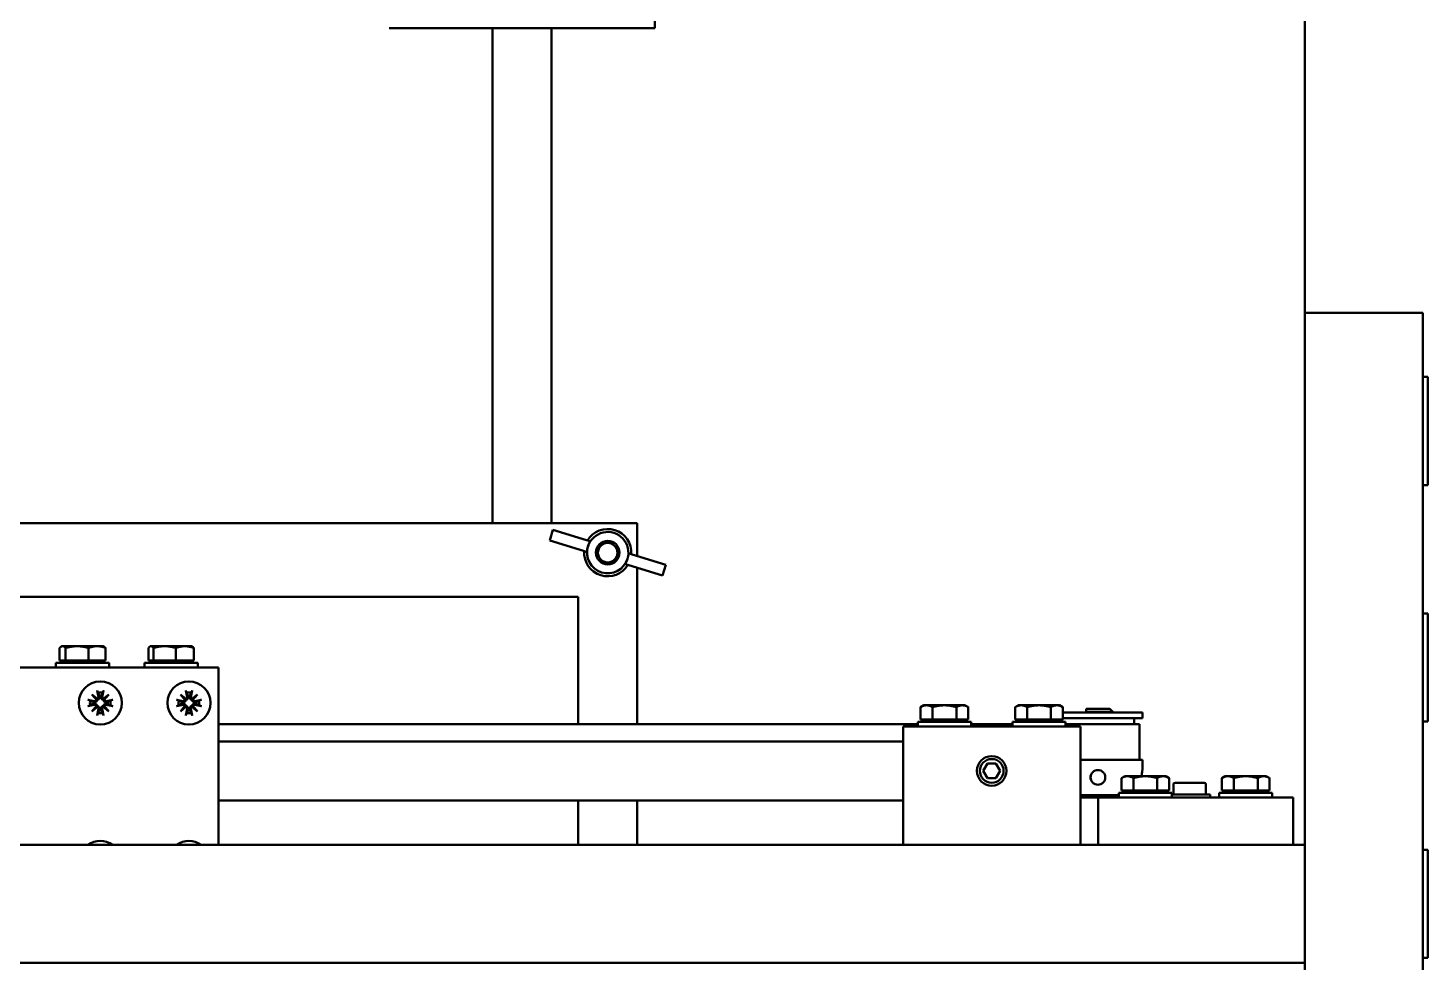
# Model space of a CAD drawing. Header units: millimetres. Extents: x -1328 to 2520, y -765 to 1782.
# Drawn here: x 625 to 862, y 607.6 to 765.8 of the extents above; entities that cross this region are included whole.
import ezdxf

# ---------------------------------------------------------------- set-up
doc = ezdxf.new("R2010")
doc.units = ezdxf.units.MM
doc.header["$LTSCALE"] = 6
doc.layers.add('Reference (ISO)', color=7, linetype='Continuous', lineweight=35)
doc.layers.add('Visible (ISO)', color=7, linetype='Continuous', lineweight=50)

msp = doc.modelspace()

# ---------------------------------------------------------------- linework, layer by layer
at = {"layer": 'Reference (ISO)'}
for p, q in [((841.18, 717.64), (841.18, 862.64)), ((841.18, 517.64), (841.18, 717.64)), ((841.18, 717.64), (861.18, 717.64)), ((861.18, 717.64), (861.18, 517.64)), ((862.03, 706.79), (861.18, 706.79)), ((862.03, 706.79), (862.03, 688.49)), ((862.03, 688.49), (861.18, 688.49)), ((862.03, 666.79), (861.18, 666.79)), ((862.03, 666.79), (862.03, 648.49)), ((862.03, 648.49), (861.18, 648.49)), ((421.18, 627.64), (841.18, 627.64)), ((841.18, 627.64), (841.18, 607.64)), ((862.03, 626.79), (861.18, 626.79)), ((862.03, 626.79), (862.03, 608.49)), ((862.03, 608.49), (861.18, 608.49))]:
    msp.add_line(p, q, dxfattribs=at)
at = {"layer": 'Visible (ISO)'}
for p, q in [((731.18, 795.83), (731.18, 765.83)), ((841.18, 717.64), (841.18, 789.01)), ((731.18, 765.83), (686.18, 765.83)), ((703.68, 682.07), (703.68, 765.83)), ((713.68, 682.07), (713.68, 765.83)), ((841.18, 517.64), (841.18, 717.64)), ((841.18, 717.64), (861.18, 717.64)), ((861.18, 717.64), (861.18, 517.64)), ((862.03, 706.79), (861.18, 706.79)), ((862.03, 706.79), (862.03, 688.49)), ((862.03, 688.49), (861.18, 688.49)), ((728.18, 682.07), (498.18, 682.07)), ((713.91, 680.94), (713.35, 679.12)), ((713.91, 680.94), (719.61, 679.17)), ((728.18, 676.51), (728.18, 682.07)), ((719.05, 677.36), (713.35, 679.12)), ((720.2, 678.99), (719.61, 679.17)), ((719.05, 677.36), (719.63, 677.17)), ((726.73, 676.96), (727.32, 676.77)), ((733.01, 675.01), (727.32, 676.77)), ((726.76, 674.96), (726.17, 675.14)), ((726.76, 674.96), (732.45, 673.19)), ((728.18, 648.04), (728.18, 674.52)), ((732.45, 673.19), (733.01, 675.01)), ((718.18, 669.57), (508.18, 669.57)), ((718.18, 648.04), (718.18, 669.57)), ((862.03, 666.79), (861.18, 666.79)), ((862.03, 666.79), (862.03, 648.49)), ((630.78, 661.24), (630.66, 661.17)), ((630.9, 661.24), (630.78, 661.24)), ((633.36, 661.24), (630.9, 661.24)), ((636.74, 661.24), (633.36, 661.24)), ((637.78, 661.24), (636.74, 661.24)), ((637.78, 661.24), (637.9, 661.17)), ((645.78, 661.24), (645.71, 661.2)), ((645.85, 661.24), (645.78, 661.24)), ((648.17, 661.24), (645.85, 661.24)), ((651.6, 661.24), (648.17, 661.24)), ((652.78, 661.24), (651.6, 661.24)), ((652.78, 661.24), (652.85, 661.2)), ((630.38, 658.84), (630.38, 660.93)), ((631.41, 658.84), (630.38, 658.84)), ((631.34, 658.84), (631.34, 658.44)), ((631.41, 658.84), (631.41, 660.93)), ((635.31, 658.84), (631.41, 658.84)), ((635.31, 658.84), (635.31, 660.93)), ((638.18, 658.84), (635.31, 658.84)), ((637.22, 658.84), (637.22, 658.44)), ((638.18, 658.84), (638.18, 660.93)), ((645.45, 658.84), (645.45, 660.93)), ((646.26, 658.84), (645.45, 658.84)), ((646.26, 658.84), (646.26, 660.93)), ((650.09, 658.84), (646.26, 658.84)), ((646.34, 658.84), (646.34, 658.44)), ((650.09, 658.84), (650.09, 660.93)), ((653.11, 658.84), (650.09, 658.84)), ((652.22, 658.84), (652.22, 658.44)), ((653.11, 658.84), (653.11, 660.93)), ((591.28, 657.64), (657.28, 657.64)), ((638.78, 658.44), (629.78, 658.44)), ((629.78, 658.44), (629.78, 657.64)), ((638.78, 658.44), (638.78, 657.64)), ((653.78, 658.44), (644.78, 658.44)), ((644.78, 658.44), (644.78, 657.64)), ((653.78, 658.44), (653.78, 657.64)), ((657.28, 657.64), (657.28, 627.64)), ((635.17, 652.18), (636.3, 651.94)), ((635.83, 653.09), (636.78, 652.31)), ((635.83, 653.09), (636.6, 652.32)), ((636.61, 652.14), (635.83, 653.09)), ((636.6, 652.32), (636.77, 652.15)), ((636.74, 653.75), (636.98, 652.62)), ((637.82, 653.75), (637.58, 652.62)), ((637.78, 652.31), (638.73, 653.09)), ((637.96, 652.32), (637.79, 652.15)), ((638.73, 653.09), (637.95, 652.14)), ((638.73, 653.09), (637.96, 652.32)), ((639.39, 652.18), (638.26, 651.94)), ((650.17, 652.18), (651.3, 651.94)), ((650.83, 653.09), (651.78, 652.31)), ((650.83, 653.09), (651.6, 652.32)), ((651.61, 652.14), (650.83, 653.09)), ((651.6, 652.32), (651.77, 652.15)), ((651.74, 653.75), (651.98, 652.62)), ((652.82, 653.75), (652.58, 652.62)), ((652.78, 652.31), (653.73, 653.09)), ((652.96, 652.32), (652.79, 652.15)), ((653.73, 653.09), (652.95, 652.14)), ((653.73, 653.09), (652.96, 652.32)), ((654.39, 652.18), (653.26, 651.94)), ((635.17, 651.1), (636.3, 651.34)), ((635.83, 650.19), (636.61, 651.14)), ((636.78, 650.97), (635.83, 650.19)), ((635.83, 650.19), (636.6, 650.96)), ((636.6, 650.96), (636.77, 651.13)), ((636.74, 649.53), (636.98, 650.66)), ((637.82, 649.53), (637.58, 650.66)), ((638.73, 650.19), (637.78, 650.97)), ((637.96, 650.96), (637.79, 651.13)), ((637.95, 651.14), (638.73, 650.19)), ((638.73, 650.19), (637.96, 650.96)), ((639.39, 651.1), (638.26, 651.34)), ((650.17, 651.1), (651.3, 651.34)), ((650.83, 650.19), (651.61, 651.14)), ((651.78, 650.97), (650.83, 650.19)), ((650.83, 650.19), (651.6, 650.96)), ((651.6, 650.96), (651.77, 651.13)), ((651.74, 649.53), (651.98, 650.66)), ((652.82, 649.53), (652.58, 650.66)), ((653.73, 650.19), (652.78, 650.97)), ((652.96, 650.96), (652.79, 651.13)), ((652.95, 651.14), (653.73, 650.19)), ((653.73, 650.19), (652.96, 650.96)), ((654.39, 651.1), (653.26, 651.34)), ((776.68, 651.24), (776.14, 650.93)), ((776.14, 648.84), (776.14, 650.93)), ((777.15, 651.24), (776.68, 651.24)), ((780.18, 651.24), (777.15, 651.24)), ((778.16, 648.84), (778.16, 650.93)), ((783.21, 651.24), (780.18, 651.24)), ((782.2, 648.84), (782.2, 650.93)), ((783.68, 651.24), (783.21, 651.24)), ((783.68, 651.24), (784.22, 650.93)), ((784.22, 648.84), (784.22, 650.93)), ((792.68, 651.24), (792.14, 650.93)), ((792.14, 648.84), (792.14, 650.93)), ((793.15, 651.24), (792.68, 651.24)), ((796.18, 651.24), (793.15, 651.24)), ((794.16, 648.84), (794.16, 650.93)), ((799.21, 651.24), (796.18, 651.24)), ((798.2, 648.84), (798.2, 650.93)), ((799.68, 651.24), (799.21, 651.24)), ((799.68, 651.24), (800.22, 650.93)), ((800.22, 648.84), (800.22, 650.93)), ((813.68, 650.04), (800.22, 650.04)), ((804.18, 650.64), (808.18, 650.64)), ((804.18, 650.64), (804.18, 650.14)), ((804.18, 650.14), (808.68, 650.14)), ((804.18, 650.04), (804.18, 650.14)), ((808.18, 650.64), (808.68, 650.14)), ((808.68, 650.14), (808.68, 650.04)), ((813.68, 649.04), (813.68, 650.04)), ((657.28, 648.04), (775.68, 648.04)), ((803.18, 647.64), (773.18, 647.64)), ((773.18, 627.64), (773.18, 647.64)), ((784.68, 648.44), (775.68, 648.44)), ((775.68, 648.44), (775.68, 647.64)), ((778.16, 648.84), (776.14, 648.84)), ((777.23, 648.84), (777.23, 648.44)), ((782.2, 648.84), (778.16, 648.84)), ((784.22, 648.84), (782.2, 648.84)), ((783.13, 648.84), (783.13, 648.44)), ((784.68, 648.44), (784.68, 647.64)), ((784.68, 648.04), (791.68, 648.04)), ((800.68, 648.44), (791.68, 648.44)), ((791.68, 648.44), (791.68, 647.64)), ((794.16, 648.84), (792.14, 648.84)), ((793.23, 648.84), (793.23, 648.44)), ((798.2, 648.84), (794.16, 648.84)), ((800.22, 648.84), (798.2, 648.84)), ((799.13, 648.84), (799.13, 648.44)), ((800.08, 648.44), (800.08, 648.84)), ((813.68, 649.04), (800.22, 649.04)), ((800.68, 648.44), (800.68, 647.64)), ((800.68, 648.04), (806.18, 648.04)), ((803.18, 627.64), (803.18, 647.64)), ((813.18, 648.04), (806.18, 648.04)), ((812.28, 648.04), (812.28, 649.04)), ((813.18, 642.04), (813.18, 648.04)), ((862.03, 648.49), (861.18, 648.49)), ((657.28, 645.14), (773.18, 645.14)), ((786.74, 640.14), (787.46, 641.39)), ((787.46, 638.89), (786.74, 640.14)), ((787.46, 641.39), (788.9, 641.39)), ((788.9, 641.39), (789.63, 640.14)), ((789.63, 640.14), (788.9, 638.89)), ((803.49, 642.04), (803.18, 642.04)), ((813.68, 642.04), (803.49, 642.04)), ((813.68, 640.29), (813.68, 642.04)), ((788.9, 638.89), (787.46, 638.89)), ((810.68, 639.24), (810.14, 638.93)), ((810.14, 636.84), (810.14, 638.93)), ((811.15, 639.24), (810.68, 639.24)), ((814.18, 639.24), (811.15, 639.24)), ((812.16, 636.84), (812.16, 638.93)), ((817.21, 639.24), (814.18, 639.24)), ((816.2, 636.84), (816.2, 638.93)), ((817.68, 639.24), (817.21, 639.24)), ((817.68, 639.24), (818.22, 638.93)), ((818.22, 636.84), (818.22, 638.93)), ((818.93, 637.84), (818.93, 636.14)), ((819.23, 638.14), (824.13, 638.14)), ((824.43, 637.84), (824.43, 636.14)), ((827.68, 639.24), (827.14, 638.93)), ((827.14, 636.84), (827.14, 638.93)), ((828.15, 639.24), (827.68, 639.24)), ((831.18, 639.24), (828.15, 639.24)), ((829.16, 636.84), (829.16, 638.93)), ((834.21, 639.24), (831.18, 639.24)), ((833.2, 636.84), (833.2, 638.93)), ((834.68, 639.24), (834.21, 639.24)), ((834.68, 639.24), (835.22, 638.93)), ((835.22, 636.84), (835.22, 638.93)), ((657.28, 635.14), (773.18, 635.14)), ((718.18, 627.64), (718.18, 635.14)), ((728.18, 627.64), (728.18, 635.14)), ((809.68, 636.04), (803.18, 636.04)), ((806.18, 635.64), (803.18, 635.64)), ((804.18, 635.64), (804.18, 636.04)), ((806.18, 635.64), (806.18, 627.64)), ((806.18, 635.64), (839.18, 635.64)), ((808.68, 636.04), (808.68, 635.64)), ((818.68, 636.44), (809.68, 636.44)), ((809.68, 636.44), (809.68, 635.64)), ((812.16, 636.84), (810.14, 636.84)), ((811.24, 636.84), (811.24, 636.44)), ((816.2, 636.84), (812.16, 636.84)), ((818.22, 636.84), (816.2, 636.84)), ((817.12, 636.84), (817.12, 636.44)), ((818.68, 636.44), (818.68, 635.64)), ((818.68, 636.14), (825.18, 636.14)), ((825.18, 635.64), (825.18, 636.14)), ((835.68, 636.44), (826.68, 636.44)), ((826.68, 636.44), (826.68, 635.64)), ((829.16, 636.84), (827.14, 636.84)), ((828.24, 636.84), (828.24, 636.44)), ((833.2, 636.84), (829.16, 636.84)), ((835.22, 636.84), (833.2, 636.84)), ((834.12, 636.84), (834.12, 636.44)), ((835.68, 636.44), (835.68, 635.64)), ((839.18, 635.64), (839.18, 627.64)), ((421.18, 627.64), (841.18, 627.64)), ((841.18, 627.64), (841.18, 607.64)), ((862.03, 626.79), (861.18, 626.79)), ((862.03, 626.79), (862.03, 608.49)), ((841.18, 607.64), (421.18, 607.64)), ((862.03, 608.49), (861.18, 608.49))]:
    msp.add_line(p, q, dxfattribs=at)
for centre, radius in [((723.18, 677.07), 2), ((723.18, 677.07), 1.65), ((637.28, 651.64), 3.65), ((652.28, 651.64), 3.65), ((788.18, 640.14), 2.5), ((788.18, 640.14), 2.01)]:
    msp.add_circle(centre, radius, dxfattribs=at)
for centre, radius, start, end in [((723.18, 677.07), 4, 356.4833, 149.0052), ((723.18, 677.07), 3.5, 342.7442, 162.7442), ((723.18, 677.07), 3.5, 162.7442, 342.7442), ((723.18, 677.07), 4, 176.4833, 329.0052), ((637.28, 651.64), 1.75, 166.2916, 193.7084), ((637.28, 651.64), 1.3, 169.7707, 190.2293), ((636.35, 652.2), 0.26, 258.0665, 347.8988), ((636.72, 652.57), 0.26, 282.1012, 11.9335), ((637.28, 651.64), 1.75, 76.2916, 103.7084), ((637.28, 651.64), 1.3, 79.7707, 100.2293), ((637.84, 652.57), 0.26, 168.0665, 257.8988), ((638.21, 652.2), 0.26, 192.1012, 281.9335), ((637.28, 651.64), 1.3, 349.7707, 10.2293), ((637.28, 651.64), 1.75, 346.2916, 13.7084), ((652.28, 651.64), 1.75, 166.2916, 193.7084), ((652.28, 651.64), 1.3, 169.7707, 190.2293), ((651.35, 652.2), 0.26, 258.0665, 347.8988), ((651.72, 652.57), 0.26, 282.1012, 11.9335), ((652.28, 651.64), 1.75, 76.2916, 103.7084), ((652.28, 651.64), 1.3, 79.7707, 100.2293), ((652.84, 652.57), 0.26, 168.0665, 257.8988), ((653.21, 652.2), 0.26, 192.1012, 281.9335), ((652.28, 651.64), 1.3, 349.7707, 10.2293), ((652.28, 651.64), 1.75, 346.2916, 13.7084), ((636.35, 651.08), 0.26, 12.1012, 101.9335), ((636.72, 650.71), 0.26, 348.0665, 77.8988), ((637.28, 651.64), 1.75, 256.2916, 283.7084), ((637.28, 651.64), 1.3, 259.7707, 280.2293), ((637.84, 650.71), 0.26, 102.1012, 191.9335), ((638.21, 651.08), 0.26, 78.0665, 167.8988), ((651.35, 651.08), 0.26, 12.1012, 101.9335), ((651.72, 650.71), 0.26, 348.0665, 77.8988), ((652.28, 651.64), 1.75, 256.2916, 283.7084), ((652.28, 651.64), 1.3, 259.7707, 280.2293), ((652.84, 650.71), 0.26, 102.1012, 191.9335), ((653.21, 651.08), 0.26, 78.0665, 167.8988), ((819.23, 637.84), 0.3, 90, 180), ((824.13, 637.84), 0.3, 0, 90), ((637.28, 624.64), 3.65, 55.2772, 124.7228), ((652.28, 624.64), 3.65, 55.2772, 124.7228)]:
    msp.add_arc(centre, radius, start, end, dxfattribs=at)
for centre, major_axis, ratio, start_param, end_param in [((730.35, 674.84), (10.51, -3.27), 0.731283, 3.141593, 3.259872), ((730.35, 674.84), (10.51, -3.27), 0.731283, 3.023313, 3.141593), ((716.01, 679.29), (10.51, -3.27), 0.731283, 6.164906, 6.283185), ((716.01, 679.29), (10.51, -3.27), 0.731283, 0, 0.118279), ((636.7, 652.54), (0.153, 0.186), 0.988452, 3.427323, 4.166138), ((636.38, 652.22), (0.186, 0.153), 0.988452, 5.25864, 5.997455), ((637.86, 652.54), (0.153, -0.186), 0.988452, 5.25864, 5.997455), ((638.18, 652.22), (0.186, -0.153), 0.988452, 3.427323, 4.166138), ((651.7, 652.54), (0.153, 0.186), 0.988452, 3.427323, 4.166138), ((651.38, 652.22), (0.186, 0.153), 0.988452, 5.25864, 5.997455), ((652.86, 652.54), (0.153, -0.186), 0.988452, 5.25864, 5.997455), ((653.18, 652.22), (0.186, -0.153), 0.988452, 3.427323, 4.166138), ((636.38, 651.06), (-0.186, 0.153), 0.988452, 3.427323, 4.166138), ((636.7, 650.74), (-0.153, 0.186), 0.988452, 5.25864, 5.997455), ((637.86, 650.74), (-0.153, -0.186), 0.988452, 3.427323, 4.166138), ((638.18, 651.06), (-0.186, -0.153), 0.988452, 5.25864, 5.997455), ((651.38, 651.06), (-0.186, 0.153), 0.988452, 3.427323, 4.166138), ((651.7, 650.74), (-0.153, 0.186), 0.988452, 5.25864, 5.997455), ((652.86, 650.74), (-0.153, -0.186), 0.988452, 3.427323, 4.166138), ((653.18, 651.06), (-0.186, -0.153), 0.988452, 5.25864, 5.997455)]:
    msp.add_ellipse(centre, major_axis=major_axis, ratio=ratio, start_param=start_param, end_param=end_param, dxfattribs=at)
for points, weights in [([(630.9, 661.24), (630.66, 661.24), (630.38, 660.93)], [1, 1.0379548493, 1]), ([(631.41, 660.93), (631.13, 661.24), (630.9, 661.24)], [1, 1.0379548493, 1]), ([(633.36, 661.24), (632.46, 661.24), (631.41, 660.93)], [1, 1.0379548493, 1]), ([(635.31, 660.93), (634.26, 661.24), (633.36, 661.24)], [1, 1.0379548493, 1]), ([(636.74, 661.24), (636.08, 661.24), (635.31, 660.93)], [1, 1.0379548493, 1]), ([(638.18, 660.93), (637.41, 661.24), (636.74, 661.24)], [1, 1.0379548493, 1]), ([(645.85, 661.24), (645.66, 661.24), (645.45, 660.93)], [1, 1.0379548493, 1]), ([(646.26, 660.93), (646.04, 661.24), (645.85, 661.24)], [1, 1.0379548493, 1]), ([(648.17, 661.24), (647.28, 661.24), (646.26, 660.93)], [1, 1.0379548493, 1]), ([(650.09, 660.93), (649.06, 661.24), (648.17, 661.24)], [1, 1.0379548493, 1]), ([(651.6, 661.24), (650.9, 661.24), (650.09, 660.93)], [1, 1.0379548493, 1]), ([(653.11, 660.93), (652.3, 661.24), (651.6, 661.24)], [1, 1.0379548493, 1]), ([(637.9, 661.17), (638.03, 661.1), (638.18, 660.93)], [1.01892619809, 1.01996340037, 1]), ([(652.85, 661.2), (652.98, 661.13), (653.11, 660.93)], [1.01767768689, 1.02394387966, 1]), ([(635.51, 652.07), (635.43, 652.1), (635.35, 652.13)], [1.00963225371, 1.00721437006, 1.00292654222]), ([(636, 651.87), (635.82, 651.94), (635.58, 652.04)], [1, 1.01671079445, 1.01153440287]), ([(636.27, 651.8), (636.15, 651.83), (636, 651.87)], [1.24422028802, 1.12336464918, 1]), ([(636.79, 653.57), (636.82, 653.49), (636.85, 653.41)], [1.00292654222, 1.00721437006, 1.00963225371]), ([(636.88, 653.34), (636.98, 653.1), (637.05, 652.92)], [1.0115344029, 1.01671079441, 1]), ([(637.05, 652.92), (637.09, 652.77), (637.12, 652.65)], [1, 1.12336464918, 1.24422028802]), ([(637.44, 652.65), (637.47, 652.77), (637.51, 652.92)], [1.24422028802, 1.12336464918, 1]), ([(637.51, 652.92), (637.58, 653.1), (637.68, 653.34)], [1, 1.01671079441, 1.0115344029]), ([(637.71, 653.41), (637.74, 653.49), (637.77, 653.57)], [1.00963225371, 1.00721437006, 1.00292654222]), ([(638.56, 651.87), (638.41, 651.83), (638.29, 651.8)], [1, 1.12336464918, 1.24422028802]), ([(638.98, 652.04), (638.74, 651.94), (638.56, 651.87)], [1.01153440287, 1.01671079445, 1]), ([(639.21, 652.13), (639.13, 652.1), (639.05, 652.07)], [1.00292654222, 1.00721437006, 1.00963225371]), ([(650.51, 652.07), (650.43, 652.1), (650.35, 652.13)], [1.00963225371, 1.00721437006, 1.00292654222]), ([(651, 651.87), (650.82, 651.94), (650.58, 652.04)], [1, 1.01671079445, 1.01153440287]), ([(651.27, 651.8), (651.15, 651.83), (651, 651.87)], [1.24422028802, 1.12336464918, 1]), ([(651.79, 653.57), (651.82, 653.49), (651.85, 653.41)], [1.00292654222, 1.00721437006, 1.00963225371]), ([(651.88, 653.34), (651.98, 653.1), (652.05, 652.92)], [1.0115344029, 1.01671079441, 1]), ([(652.05, 652.92), (652.09, 652.77), (652.12, 652.65)], [1, 1.12336464918, 1.24422028802]), ([(652.44, 652.65), (652.47, 652.77), (652.51, 652.92)], [1.24422028802, 1.12336464918, 1]), ([(652.51, 652.92), (652.58, 653.1), (652.68, 653.34)], [1, 1.01671079441, 1.0115344029]), ([(652.71, 653.41), (652.74, 653.49), (652.77, 653.57)], [1.00963225371, 1.00721437006, 1.00292654222]), ([(653.56, 651.87), (653.41, 651.83), (653.29, 651.8)], [1, 1.12336464918, 1.24422028802]), ([(653.98, 652.04), (653.74, 651.94), (653.56, 651.87)], [1.01153440287, 1.01671079445, 1]), ([(654.21, 652.13), (654.13, 652.1), (654.05, 652.07)], [1.00292654222, 1.00721437006, 1.00963225371]), ([(635.35, 651.15), (635.43, 651.18), (635.51, 651.21)], [1.00292654222, 1.00721437006, 1.00963225371]), ([(635.58, 651.24), (635.82, 651.34), (636, 651.41)], [1.01153440286, 1.01671079448, 1]), ([(636, 651.41), (636.15, 651.45), (636.27, 651.48)], [1, 1.12336464918, 1.24422028802]), ([(636.85, 649.87), (636.82, 649.79), (636.79, 649.71)], [1.00963225372, 1.00721437006, 1.00292654222]), ([(637.05, 650.36), (636.98, 650.18), (636.88, 649.94)], [1, 1.01671079453, 1.01153440283]), ([(637.12, 650.63), (637.09, 650.51), (637.05, 650.36)], [1.24422028802, 1.12336464918, 1]), ([(637.51, 650.36), (637.47, 650.51), (637.44, 650.63)], [1, 1.12336464918, 1.24422028802]), ([(637.68, 649.94), (637.58, 650.18), (637.51, 650.36)], [1.01153440283, 1.01671079453, 1]), ([(637.77, 649.71), (637.74, 649.79), (637.71, 649.87)], [1.00292654222, 1.00721437006, 1.00963225371]), ([(638.29, 651.48), (638.41, 651.45), (638.56, 651.41)], [1.24422028802, 1.12336464918, 1]), ([(638.56, 651.41), (638.74, 651.34), (638.98, 651.24)], [1, 1.01671079448, 1.01153440286]), ([(639.05, 651.21), (639.13, 651.18), (639.21, 651.15)], [1.00963225371, 1.00721437006, 1.00292654222]), ([(650.35, 651.15), (650.43, 651.18), (650.51, 651.21)], [1.00292654222, 1.00721437006, 1.00963225371]), ([(650.58, 651.24), (650.82, 651.34), (651, 651.41)], [1.01153440286, 1.01671079448, 1]), ([(651, 651.41), (651.15, 651.45), (651.27, 651.48)], [1, 1.12336464918, 1.24422028802]), ([(651.85, 649.87), (651.82, 649.79), (651.79, 649.71)], [1.00963225372, 1.00721437006, 1.00292654222]), ([(652.05, 650.36), (651.98, 650.18), (651.88, 649.94)], [1, 1.01671079453, 1.01153440283]), ([(652.12, 650.63), (652.09, 650.51), (652.05, 650.36)], [1.24422028802, 1.12336464918, 1]), ([(652.51, 650.36), (652.47, 650.51), (652.44, 650.63)], [1, 1.12336464918, 1.24422028802]), ([(652.68, 649.94), (652.58, 650.18), (652.51, 650.36)], [1.01153440283, 1.01671079453, 1]), ([(652.77, 649.71), (652.74, 649.79), (652.71, 649.87)], [1.00292654222, 1.00721437006, 1.00963225371]), ([(653.29, 651.48), (653.41, 651.45), (653.56, 651.41)], [1.24422028802, 1.12336464918, 1]), ([(653.56, 651.41), (653.74, 651.34), (653.98, 651.24)], [1, 1.01671079448, 1.01153440286]), ([(654.05, 651.21), (654.13, 651.18), (654.21, 651.15)], [1.00963225371, 1.00721437006, 1.00292654222]), ([(777.15, 651.24), (776.68, 651.24), (776.14, 650.93)], [1, 1.0379548493, 1]), ([(778.16, 650.93), (777.62, 651.24), (777.15, 651.24)], [1, 1.0379548493, 1]), ([(780.18, 651.24), (779.24, 651.24), (778.16, 650.93)], [1, 1.0379548493, 1]), ([(782.2, 650.93), (781.12, 651.24), (780.18, 651.24)], [1, 1.0379548493, 1]), ([(783.21, 651.24), (782.74, 651.24), (782.2, 650.93)], [1, 1.0379548493, 1]), ([(784.22, 650.93), (783.68, 651.24), (783.21, 651.24)], [1, 1.0379548493, 1]), ([(793.15, 651.24), (792.68, 651.24), (792.14, 650.93)], [1, 1.0379548493, 1]), ([(794.16, 650.93), (793.62, 651.24), (793.15, 651.24)], [1, 1.0379548493, 1]), ([(796.18, 651.24), (795.24, 651.24), (794.16, 650.93)], [1, 1.0379548493, 1]), ([(798.2, 650.93), (797.12, 651.24), (796.18, 651.24)], [1, 1.0379548493, 1]), ([(799.21, 651.24), (798.74, 651.24), (798.2, 650.93)], [1, 1.0379548493, 1]), ([(800.22, 650.93), (799.68, 651.24), (799.21, 651.24)], [1, 1.0379548493, 1]), ([(811.15, 639.24), (810.68, 639.24), (810.14, 638.93)], [1, 1.0379548493, 1]), ([(812.16, 638.93), (811.62, 639.24), (811.15, 639.24)], [1, 1.0379548493, 1]), ([(814.18, 639.24), (813.24, 639.24), (812.16, 638.93)], [1, 1.0379548493, 1]), ([(816.2, 638.93), (815.12, 639.24), (814.18, 639.24)], [1, 1.0379548493, 1]), ([(817.21, 639.24), (816.74, 639.24), (816.2, 638.93)], [1, 1.0379548493, 1]), ([(818.22, 638.93), (817.68, 639.24), (817.21, 639.24)], [1, 1.0379548493, 1]), ([(828.15, 639.24), (827.68, 639.24), (827.14, 638.93)], [1, 1.0379548493, 1]), ([(829.16, 638.93), (828.62, 639.24), (828.15, 639.24)], [1, 1.0379548493, 1]), ([(831.18, 639.24), (830.24, 639.24), (829.16, 638.93)], [1, 1.0379548493, 1]), ([(833.2, 638.93), (832.12, 639.24), (831.18, 639.24)], [1, 1.0379548493, 1]), ([(834.21, 639.24), (833.74, 639.24), (833.2, 638.93)], [1, 1.0379548493, 1]), ([(835.22, 638.93), (834.68, 639.24), (834.21, 639.24)], [1, 1.0379548493, 1])]:
    msp.add_rational_spline(points, weights, degree=2, dxfattribs=at)
for points, knots in [([(635.17, 652.18), (635.2, 652.18), (635.23, 652.17), (635.27, 652.16), (635.3, 652.15), (635.33, 652.14), (635.34, 652.14), (635.35, 652.13)], [0.03061008, 0.03061008, 0.03061008, 0.03061008, 0.03823499, 0.03823499, 0.0458563, 0.0458563, 0.05210472, 0.05210472, 0.05210472, 0.05210472]), ([(636.77, 652.15), (636.77, 652.13), (636.77, 652.11), (636.75, 652.05), (636.74, 652.01), (636.7, 651.95), (636.67, 651.92), (636.61, 651.86), (636.58, 651.84), (636.51, 651.81), (636.47, 651.8), (636.39, 651.79), (636.35, 651.79), (636.31, 651.79), (636.3, 651.8), (636.28, 651.8), (636.27, 651.8)], [-0.06590291, -0.06590291, -0.06590291, -0.06590291, -0.0596617, -0.0596617, -0.04848472, -0.04848472, -0.03730774, -0.03730774, -0.02613076, -0.02613076, -0.01306538, -0.01306538, 0, 0, 0, 0.00449293, 0.00449293, 0.00449293, 0.00449293]), ([(636.79, 653.57), (636.78, 653.58), (636.78, 653.59), (636.77, 653.63), (636.76, 653.65), (636.75, 653.7), (636.74, 653.72), (636.74, 653.75)], [0.07019749, 0.07019749, 0.07019749, 0.07019749, 0.07644591, 0.07644591, 0.08406722, 0.08406722, 0.09169213, 0.09169213, 0.09169213, 0.09169213]), ([(637.12, 652.65), (637.12, 652.64), (637.13, 652.62), (637.13, 652.57), (637.13, 652.53), (637.12, 652.45), (637.11, 652.41), (637.08, 652.34), (637.06, 652.31), (637, 652.25), (636.97, 652.22), (636.91, 652.18), (636.87, 652.17), (636.81, 652.15), (636.79, 652.15), (636.77, 652.15)], [0.15793693, 0.15793693, 0.15793693, 0.15793693, 0.16242986, 0.16242986, 0.17549524, 0.17549524, 0.18856062, 0.18856062, 0.1997376, 0.1997376, 0.21091458, 0.21091458, 0.22209156, 0.22209156, 0.22833277, 0.22833277, 0.22833277, 0.22833277]), ([(637.79, 652.15), (637.77, 652.15), (637.75, 652.15), (637.69, 652.17), (637.65, 652.18), (637.59, 652.22), (637.56, 652.25), (637.5, 652.31), (637.48, 652.34), (637.45, 652.41), (637.44, 652.45), (637.43, 652.53), (637.43, 652.57), (637.43, 652.61), (637.43, 652.62), (637.44, 652.64), (637.44, 652.65)], [-0.06590291, -0.06590291, -0.06590291, -0.06590291, -0.0596617, -0.0596617, -0.04848472, -0.04848472, -0.03730774, -0.03730774, -0.02613076, -0.02613076, -0.01306538, -0.01306538, 0, 0, 0, 0.00449293, 0.00449293, 0.00449293, 0.00449293]), ([(637.82, 653.75), (637.82, 653.72), (637.81, 653.7), (637.8, 653.65), (637.79, 653.63), (637.78, 653.59), (637.78, 653.58), (637.77, 653.57)], [0.03061008, 0.03061008, 0.03061008, 0.03061008, 0.03823499, 0.03823499, 0.0458563, 0.0458563, 0.05210472, 0.05210472, 0.05210472, 0.05210472]), ([(638.29, 651.8), (638.28, 651.8), (638.26, 651.8), (638.21, 651.79), (638.17, 651.79), (638.09, 651.8), (638.05, 651.81), (637.98, 651.84), (637.95, 651.86), (637.89, 651.92), (637.86, 651.95), (637.82, 652.01), (637.81, 652.05), (637.79, 652.11), (637.79, 652.13), (637.79, 652.15)], [0.15793693, 0.15793693, 0.15793693, 0.15793693, 0.16242986, 0.16242986, 0.17549524, 0.17549524, 0.18856062, 0.18856062, 0.1997376, 0.1997376, 0.21091458, 0.21091458, 0.22209156, 0.22209156, 0.22833277, 0.22833277, 0.22833277, 0.22833277]), ([(639.21, 652.13), (639.22, 652.14), (639.23, 652.14), (639.27, 652.15), (639.29, 652.16), (639.34, 652.17), (639.36, 652.18), (639.39, 652.18)], [0.07019749, 0.07019749, 0.07019749, 0.07019749, 0.07644591, 0.07644591, 0.08406722, 0.08406722, 0.09169213, 0.09169213, 0.09169213, 0.09169213]), ([(650.17, 652.18), (650.2, 652.18), (650.23, 652.17), (650.27, 652.16), (650.3, 652.15), (650.33, 652.14), (650.34, 652.14), (650.35, 652.13)], [0.03061008, 0.03061008, 0.03061008, 0.03061008, 0.03823499, 0.03823499, 0.0458563, 0.0458563, 0.05210472, 0.05210472, 0.05210472, 0.05210472]), ([(651.77, 652.15), (651.77, 652.13), (651.77, 652.11), (651.75, 652.05), (651.74, 652.01), (651.7, 651.95), (651.67, 651.92), (651.61, 651.86), (651.58, 651.84), (651.51, 651.81), (651.47, 651.8), (651.39, 651.79), (651.35, 651.79), (651.31, 651.79), (651.3, 651.8), (651.28, 651.8), (651.27, 651.8)], [-0.06590291, -0.06590291, -0.06590291, -0.06590291, -0.0596617, -0.0596617, -0.04848472, -0.04848472, -0.03730774, -0.03730774, -0.02613076, -0.02613076, -0.01306538, -0.01306538, 0, 0, 0, 0.00449293, 0.00449293, 0.00449293, 0.00449293]), ([(651.79, 653.57), (651.78, 653.58), (651.78, 653.59), (651.77, 653.63), (651.76, 653.65), (651.75, 653.7), (651.74, 653.72), (651.74, 653.75)], [0.07019749, 0.07019749, 0.07019749, 0.07019749, 0.07644591, 0.07644591, 0.08406722, 0.08406722, 0.09169213, 0.09169213, 0.09169213, 0.09169213]), ([(652.12, 652.65), (652.12, 652.64), (652.13, 652.62), (652.13, 652.57), (652.13, 652.53), (652.12, 652.45), (652.11, 652.41), (652.08, 652.34), (652.06, 652.31), (652, 652.25), (651.97, 652.22), (651.91, 652.18), (651.87, 652.17), (651.81, 652.15), (651.79, 652.15), (651.77, 652.15)], [0.15793693, 0.15793693, 0.15793693, 0.15793693, 0.16242986, 0.16242986, 0.17549524, 0.17549524, 0.18856062, 0.18856062, 0.1997376, 0.1997376, 0.21091458, 0.21091458, 0.22209156, 0.22209156, 0.22833277, 0.22833277, 0.22833277, 0.22833277]), ([(652.79, 652.15), (652.77, 652.15), (652.75, 652.15), (652.69, 652.17), (652.65, 652.18), (652.59, 652.22), (652.56, 652.25), (652.5, 652.31), (652.48, 652.34), (652.45, 652.41), (652.44, 652.45), (652.43, 652.53), (652.43, 652.57), (652.43, 652.61), (652.43, 652.62), (652.44, 652.64), (652.44, 652.65)], [-0.06590291, -0.06590291, -0.06590291, -0.06590291, -0.0596617, -0.0596617, -0.04848472, -0.04848472, -0.03730774, -0.03730774, -0.02613076, -0.02613076, -0.01306538, -0.01306538, 0, 0, 0, 0.00449293, 0.00449293, 0.00449293, 0.00449293]), ([(652.82, 653.75), (652.82, 653.72), (652.81, 653.7), (652.8, 653.65), (652.79, 653.63), (652.78, 653.59), (652.78, 653.58), (652.77, 653.57)], [0.03061008, 0.03061008, 0.03061008, 0.03061008, 0.03823499, 0.03823499, 0.0458563, 0.0458563, 0.05210472, 0.05210472, 0.05210472, 0.05210472]), ([(653.29, 651.8), (653.28, 651.8), (653.26, 651.8), (653.21, 651.79), (653.17, 651.79), (653.09, 651.8), (653.05, 651.81), (652.98, 651.84), (652.95, 651.86), (652.89, 651.92), (652.86, 651.95), (652.82, 652.01), (652.81, 652.05), (652.79, 652.11), (652.79, 652.13), (652.79, 652.15)], [0.15793693, 0.15793693, 0.15793693, 0.15793693, 0.16242986, 0.16242986, 0.17549524, 0.17549524, 0.18856062, 0.18856062, 0.1997376, 0.1997376, 0.21091458, 0.21091458, 0.22209156, 0.22209156, 0.22833277, 0.22833277, 0.22833277, 0.22833277]), ([(654.21, 652.13), (654.22, 652.14), (654.23, 652.14), (654.27, 652.15), (654.29, 652.16), (654.34, 652.17), (654.36, 652.18), (654.39, 652.18)], [0.07019749, 0.07019749, 0.07019749, 0.07019749, 0.07644591, 0.07644591, 0.08406722, 0.08406722, 0.09169213, 0.09169213, 0.09169213, 0.09169213]), ([(635.35, 651.15), (635.34, 651.14), (635.33, 651.14), (635.3, 651.13), (635.27, 651.12), (635.23, 651.11), (635.2, 651.1), (635.17, 651.1)], [0.07019749, 0.07019749, 0.07019749, 0.07019749, 0.07644591, 0.07644591, 0.08406722, 0.08406722, 0.09169213, 0.09169213, 0.09169213, 0.09169213]), ([(636.27, 651.48), (636.28, 651.48), (636.3, 651.49), (636.35, 651.49), (636.39, 651.49), (636.47, 651.48), (636.51, 651.47), (636.58, 651.44), (636.61, 651.42), (636.67, 651.36), (636.7, 651.33), (636.74, 651.27), (636.75, 651.23), (636.77, 651.17), (636.77, 651.15), (636.77, 651.13)], [0.15793693, 0.15793693, 0.15793693, 0.15793693, 0.16242986, 0.16242986, 0.17549524, 0.17549524, 0.18856062, 0.18856062, 0.1997376, 0.1997376, 0.21091458, 0.21091458, 0.22209156, 0.22209156, 0.22833277, 0.22833277, 0.22833277, 0.22833277]), ([(636.74, 649.53), (636.74, 649.56), (636.75, 649.59), (636.76, 649.63), (636.77, 649.66), (636.78, 649.69), (636.78, 649.7), (636.79, 649.71)], [0.03061008, 0.03061008, 0.03061008, 0.03061008, 0.03823499, 0.03823499, 0.0458563, 0.0458563, 0.05210472, 0.05210472, 0.05210472, 0.05210472]), ([(636.77, 651.13), (636.79, 651.13), (636.81, 651.13), (636.87, 651.11), (636.91, 651.1), (636.97, 651.06), (637, 651.03), (637.06, 650.97), (637.08, 650.94), (637.11, 650.87), (637.12, 650.83), (637.13, 650.75), (637.13, 650.71), (637.13, 650.67), (637.13, 650.66), (637.12, 650.64), (637.12, 650.63)], [-0.06590291, -0.06590291, -0.06590291, -0.06590291, -0.0596617, -0.0596617, -0.04848472, -0.04848472, -0.03730774, -0.03730774, -0.02613076, -0.02613076, -0.01306538, -0.01306538, 0, 0, 0, 0.00449293, 0.00449293, 0.00449293, 0.00449293]), ([(637.44, 650.63), (637.44, 650.64), (637.43, 650.66), (637.43, 650.71), (637.43, 650.75), (637.44, 650.83), (637.45, 650.87), (637.48, 650.94), (637.5, 650.97), (637.56, 651.03), (637.59, 651.06), (637.65, 651.1), (637.69, 651.11), (637.75, 651.13), (637.77, 651.13), (637.79, 651.13)], [0.15793693, 0.15793693, 0.15793693, 0.15793693, 0.16242986, 0.16242986, 0.17549524, 0.17549524, 0.18856062, 0.18856062, 0.1997376, 0.1997376, 0.21091458, 0.21091458, 0.22209156, 0.22209156, 0.22833277, 0.22833277, 0.22833277, 0.22833277]), ([(637.77, 649.71), (637.78, 649.7), (637.78, 649.69), (637.79, 649.66), (637.8, 649.63), (637.81, 649.59), (637.82, 649.56), (637.82, 649.53)], [0.07019749, 0.07019749, 0.07019749, 0.07019749, 0.07644591, 0.07644591, 0.08406722, 0.08406722, 0.09169213, 0.09169213, 0.09169213, 0.09169213]), ([(637.79, 651.13), (637.79, 651.15), (637.79, 651.17), (637.81, 651.23), (637.82, 651.27), (637.86, 651.33), (637.89, 651.36), (637.95, 651.42), (637.98, 651.44), (638.05, 651.47), (638.09, 651.48), (638.17, 651.49), (638.21, 651.49), (638.25, 651.49), (638.26, 651.49), (638.28, 651.48), (638.29, 651.48)], [-0.06590291, -0.06590291, -0.06590291, -0.06590291, -0.0596617, -0.0596617, -0.04848472, -0.04848472, -0.03730774, -0.03730774, -0.02613076, -0.02613076, -0.01306538, -0.01306538, 0, 0, 0, 0.00449293, 0.00449293, 0.00449293, 0.00449293]), ([(639.39, 651.1), (639.36, 651.1), (639.34, 651.11), (639.29, 651.12), (639.27, 651.13), (639.23, 651.14), (639.22, 651.14), (639.21, 651.15)], [0.03061008, 0.03061008, 0.03061008, 0.03061008, 0.03823499, 0.03823499, 0.0458563, 0.0458563, 0.05210472, 0.05210472, 0.05210472, 0.05210472]), ([(650.35, 651.15), (650.34, 651.14), (650.33, 651.14), (650.3, 651.13), (650.27, 651.12), (650.23, 651.11), (650.2, 651.1), (650.17, 651.1)], [0.07019749, 0.07019749, 0.07019749, 0.07019749, 0.07644591, 0.07644591, 0.08406722, 0.08406722, 0.09169213, 0.09169213, 0.09169213, 0.09169213]), ([(651.27, 651.48), (651.28, 651.48), (651.3, 651.49), (651.35, 651.49), (651.39, 651.49), (651.47, 651.48), (651.51, 651.47), (651.58, 651.44), (651.61, 651.42), (651.67, 651.36), (651.7, 651.33), (651.74, 651.27), (651.75, 651.23), (651.77, 651.17), (651.77, 651.15), (651.77, 651.13)], [0.15793693, 0.15793693, 0.15793693, 0.15793693, 0.16242986, 0.16242986, 0.17549524, 0.17549524, 0.18856062, 0.18856062, 0.1997376, 0.1997376, 0.21091458, 0.21091458, 0.22209156, 0.22209156, 0.22833277, 0.22833277, 0.22833277, 0.22833277]), ([(651.74, 649.53), (651.74, 649.56), (651.75, 649.59), (651.76, 649.63), (651.77, 649.66), (651.78, 649.69), (651.78, 649.7), (651.79, 649.71)], [0.03061008, 0.03061008, 0.03061008, 0.03061008, 0.03823499, 0.03823499, 0.0458563, 0.0458563, 0.05210472, 0.05210472, 0.05210472, 0.05210472]), ([(651.77, 651.13), (651.79, 651.13), (651.81, 651.13), (651.87, 651.11), (651.91, 651.1), (651.97, 651.06), (652, 651.03), (652.06, 650.97), (652.08, 650.94), (652.11, 650.87), (652.12, 650.83), (652.13, 650.75), (652.13, 650.71), (652.13, 650.67), (652.13, 650.66), (652.12, 650.64), (652.12, 650.63)], [-0.06590291, -0.06590291, -0.06590291, -0.06590291, -0.0596617, -0.0596617, -0.04848472, -0.04848472, -0.03730774, -0.03730774, -0.02613076, -0.02613076, -0.01306538, -0.01306538, 0, 0, 0, 0.00449293, 0.00449293, 0.00449293, 0.00449293]), ([(652.44, 650.63), (652.44, 650.64), (652.43, 650.66), (652.43, 650.71), (652.43, 650.75), (652.44, 650.83), (652.45, 650.87), (652.48, 650.94), (652.5, 650.97), (652.56, 651.03), (652.59, 651.06), (652.65, 651.1), (652.69, 651.11), (652.75, 651.13), (652.77, 651.13), (652.79, 651.13)], [0.15793693, 0.15793693, 0.15793693, 0.15793693, 0.16242986, 0.16242986, 0.17549524, 0.17549524, 0.18856062, 0.18856062, 0.1997376, 0.1997376, 0.21091458, 0.21091458, 0.22209156, 0.22209156, 0.22833277, 0.22833277, 0.22833277, 0.22833277]), ([(652.77, 649.71), (652.78, 649.7), (652.78, 649.69), (652.79, 649.66), (652.8, 649.63), (652.81, 649.59), (652.82, 649.56), (652.82, 649.53)], [0.07019749, 0.07019749, 0.07019749, 0.07019749, 0.07644591, 0.07644591, 0.08406722, 0.08406722, 0.09169213, 0.09169213, 0.09169213, 0.09169213]), ([(652.79, 651.13), (652.79, 651.15), (652.79, 651.17), (652.81, 651.23), (652.82, 651.27), (652.86, 651.33), (652.89, 651.36), (652.95, 651.42), (652.98, 651.44), (653.05, 651.47), (653.09, 651.48), (653.17, 651.49), (653.21, 651.49), (653.25, 651.49), (653.26, 651.49), (653.28, 651.48), (653.29, 651.48)], [-0.06590291, -0.06590291, -0.06590291, -0.06590291, -0.0596617, -0.0596617, -0.04848472, -0.04848472, -0.03730774, -0.03730774, -0.02613076, -0.02613076, -0.01306538, -0.01306538, 0, 0, 0, 0.00449293, 0.00449293, 0.00449293, 0.00449293]), ([(654.39, 651.1), (654.36, 651.1), (654.34, 651.11), (654.29, 651.12), (654.27, 651.13), (654.23, 651.14), (654.22, 651.14), (654.21, 651.15)], [0.03061008, 0.03061008, 0.03061008, 0.03061008, 0.03823499, 0.03823499, 0.0458563, 0.0458563, 0.05210472, 0.05210472, 0.05210472, 0.05210472]), ([(806.15, 640.29), (805.99, 640.29), (805.83, 640.26), (805.52, 640.13), (805.38, 640.04), (805.16, 639.81), (805.06, 639.67), (804.93, 639.37), (804.9, 639.2), (804.9, 639.04), (804.9, 638.88), (804.93, 638.72), (805.06, 638.41), (805.16, 638.27), (805.38, 638.05), (805.52, 637.95), (805.83, 637.82), (805.99, 637.79), (806.31, 637.79), (806.48, 637.82), (806.78, 637.95), (806.92, 638.05), (807.15, 638.27), (807.24, 638.41), (807.37, 638.72), (807.4, 638.88), (807.4, 639.2), (807.37, 639.37), (807.24, 639.67), (807.15, 639.81), (806.92, 640.04), (806.78, 640.13), (806.48, 640.26), (806.31, 640.29), (806.15, 640.29)], [0.5661669, 0.5661669, 0.5661669, 0.5661669, 0.6133468, 0.6133468, 0.6605268, 0.6605268, 0.707708, 0.707708, 0.7548892, 0.7548892, 0.7548892, 0.8020704, 0.8020704, 0.8492516, 0.8492516, 0.8964315, 0.8964315, 0.9436115, 0.9436115, 0.9907914, 0.9907914, 1.0379713, 1.0379713, 1.0851526, 1.0851526, 1.1323338, 1.1323338, 1.179515, 1.179515, 1.2266962, 1.2266962, 1.2738761, 1.2738761, 1.321056, 1.321056, 1.321056, 1.321056]), ([(804.92, 639.04), (804.92, 639.2), (804.96, 639.37), (805.08, 639.68), (805.18, 639.81), (805.4, 640.03), (805.54, 640.13), (805.84, 640.26), (806, 640.29), (806.16, 640.29)], [-0.7687811, -0.7687811, -0.7687811, -0.7687811, -0.7206667, -0.7206667, -0.6725523, -0.6725523, -0.6245691, -0.6245691, -0.5776409, -0.5776409, -0.5776409, -0.5776409]), ([(813.68, 640.29), (813.68, 640.29), (813.68, 640.26), (813.65, 640.13), (813.64, 640.04), (813.61, 639.81), (813.6, 639.67), (813.58, 639.43), (813.58, 639.33), (813.58, 639.24)], [0.5661669, 0.5661669, 0.5661669, 0.5661669, 0.6133468, 0.6133468, 0.6605268, 0.6605268, 0.707708, 0.707708, 0.7352466, 0.7352466, 0.7352466, 0.7352466]), ([(806.16, 637.79), (806, 637.79), (805.84, 637.82), (805.54, 637.95), (805.4, 638.05), (805.18, 638.27), (805.08, 638.4), (804.96, 638.71), (804.92, 638.88), (804.92, 639.04)], [-0.1911402, -0.1911402, -0.1911402, -0.1911402, -0.144212, -0.144212, -0.0962288, -0.0962288, -0.0481144, -0.0481144, 0, 0, 0, 0])]:
    msp.add_open_spline(points, degree=3, knots=knots, dxfattribs=at)
msp.add_open_spline([(813.68, 640.29), (813.68, 640.29), (813.68, 640.29), (813.68, 640.29)], degree=3, dxfattribs=at)

doc.saveas('drawing.dxf')
